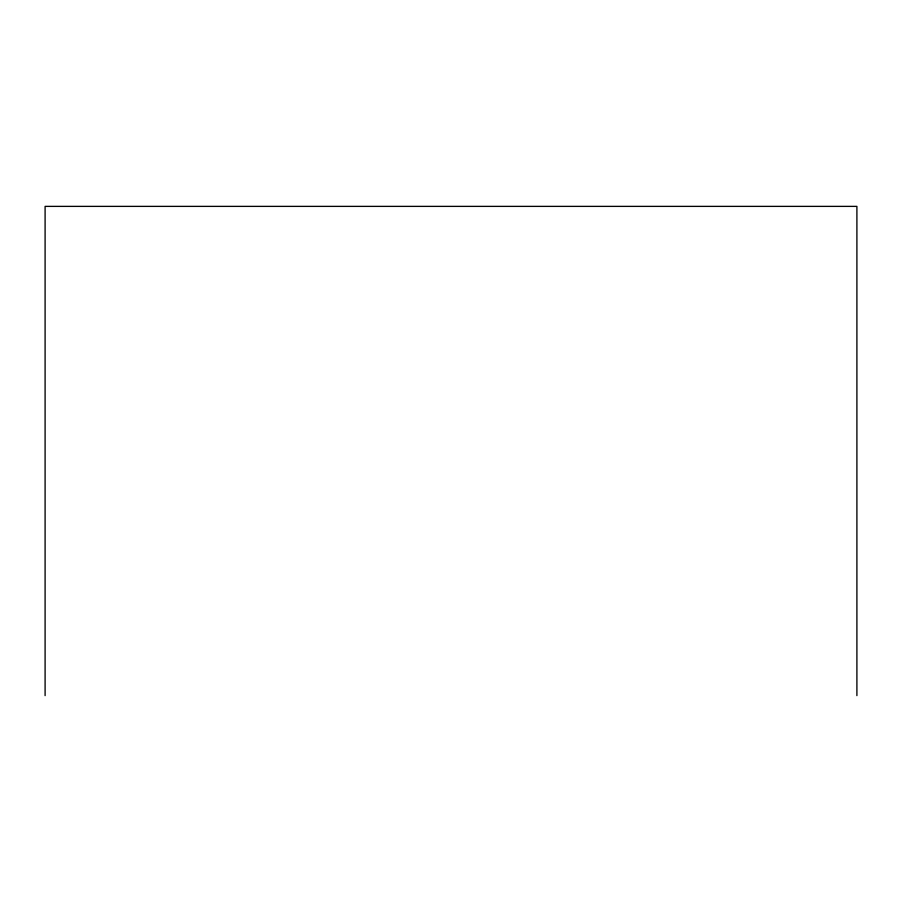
<?xml version="1.0" encoding="UTF-8"?>
<svg xmlns="http://www.w3.org/2000/svg" width="902" height="902" viewBox="0 0 902 902"><rect width="100%" height="100%" fill="white"/><g stroke="black" fill="none" stroke-linecap="round" stroke-linejoin="round"><path stroke-width="1.35" d="M856.9 695.622L856.9 206.378L45.1 206.378L45.1 695.622"/></g></svg>
